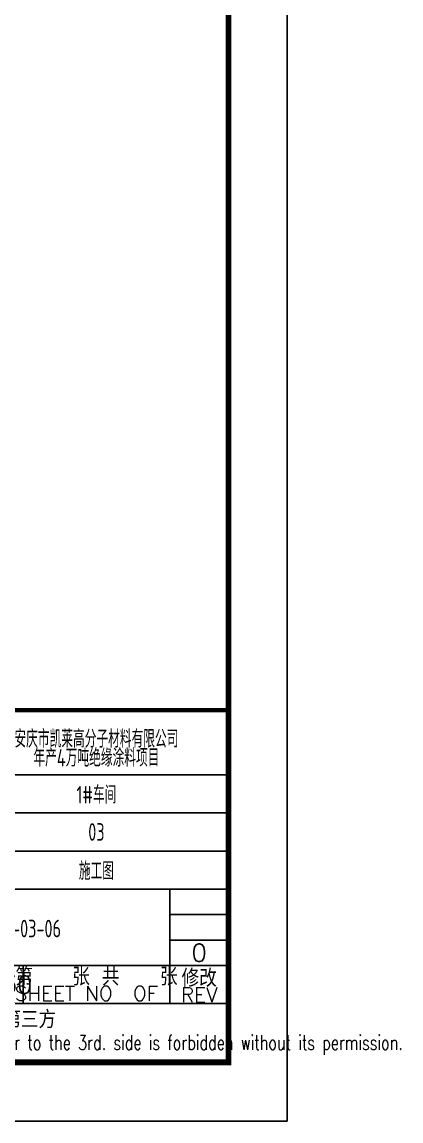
# Model space of a CAD drawing. Header units: millimetres. Extents: x 866309 to 879639, y 39442 to 44891.
# Drawn here: x 872089.4 to 872153.9, y 39448.6 to 39635.9 of the extents above; entities that cross this region are included whole.
import ezdxf
from ezdxf.enums import TextEntityAlignment as Align

# ---------------------------------------------------------------- set-up
doc = ezdxf.new("R2010")
doc.units = ezdxf.units.MM
doc.header["$LTSCALE"] = 1000
doc.header["$MEASUREMENT"] = 0
doc.layers.add('AXIS', color=3, linetype='Continuous')
doc.styles.add('ECEC_TQ', font='txt_l.shx', dxfattribs={"bigfont": 'hztxt_l.shx'})
doc.styles.add('TSSD_REIN', font='tssdeng.shx', dxfattribs={"width": 0.7, "bigfont": 'tssdchn.shx'})

msp = doc.modelspace()

# ---------------------------------------------------------------- linework, layer by layer
at = {"color": 0}
msp.add_line((872134.569, 40042.627), (872134.569, 39448.627), dxfattribs=at)
for p, q in [((872124.569, 39458.627), (872124.569, 39518.627)), ((872054.569, 39507.627), (872124.569, 39507.627)), ((872054.569, 39501.127), (872124.569, 39501.127)), ((872054.569, 39494.627), (872124.569, 39494.627)), ((872054.569, 39488.127), (872124.569, 39488.127)), ((872114.569, 39468.627), (872114.569, 39488.127)), ((872114.569, 39483.794), (872124.569, 39483.794)), ((872114.569, 39479.46), (872124.569, 39479.46)), ((871999.569, 39475.127), (872124.569, 39475.127)), ((872089.569, 39468.627), (872089.569, 39475.127)), ((871944.569, 39468.627), (872124.569, 39468.627)), ((871944.569, 39458.627), (872124.569, 39458.627)), ((872134.569, 39448.627), (871293.569, 39448.627))]:
    msp.add_line(p, q)
at = {"color": 0, "const_width": 1}
msp.add_lwpolyline([(872124.569, 39458.627), (871318.569, 39458.627), (871318.569, 40032.627), (872124.569, 40032.627)], close=True, dxfattribs=at)
at = {"const_width": 0.7}
msp.add_lwpolyline([(872124.569, 39518.627), (871944.569, 39518.627)], dxfattribs=at)

# ---------------------------------------------------------------- texts
at = {"style": 'ECEC_TQ'}
for s, height, p in [('第   张 共   张', 3, (872102.069, 39473.377)), ('修改', 3, (872119.569, 39473.127)), ('SHEET NO  OF  ', 2.5, (872102.069, 39470.377)), ('REV', 2.5, (872119.569, 39470.127)), ('本文件专有权属安徽华东化工医药工程有限责任公司所有,未经许可不得复制或转让给第三方', 3, (872034.569, 39465.627))]:
    msp.add_text(s, height=height, dxfattribs=at).set_placement(p, align=Align.MIDDLE)
at = {"style": 'ECEC_TQ', "width": 0.72}
msp.add_text('The proprietary right of this document belongs to Anhui Huadong Chemical And Medical Engineering  Co.,Ltd.  and any replication or transfer to the 3rd. side is forbidden without its permission. ', height=2.5, dxfattribs=at).set_placement((872034.569, 39461.627), align=Align.MIDDLE)
at = {"style": 'ECEC_TQ'}
for tag, text, p in [('0', '0', (872119.569, 39477.294)), ('2020.04.30', ' ', (872079.569, 39471.877))]:
    msp.add_attdef(tag, text=text, height=3, dxfattribs=at).set_placement(p, align=Align.MIDDLE)
at = {"layer": 'AXIS', "style": 'TSSD_REIN', "width": 0.7}
for s, p in [('安庆市凯莱高分子材料有限公司', (872102.069, 39513.903)), ('年产4万吨绝缘涂料项目', (872102.069, 39510.673)), ('1#车间', (872102.069, 39504.377)), ('03', (872102.069, 39497.877)), ('施工图', (872102.069, 39491.377)), ('AHD1958D805-JG-03-06', (872081.347, 39481.42))]:
    msp.add_text(s, height=3, dxfattribs=at).set_placement(p, align=Align.MIDDLE)

doc.saveas('drawing.dxf')
